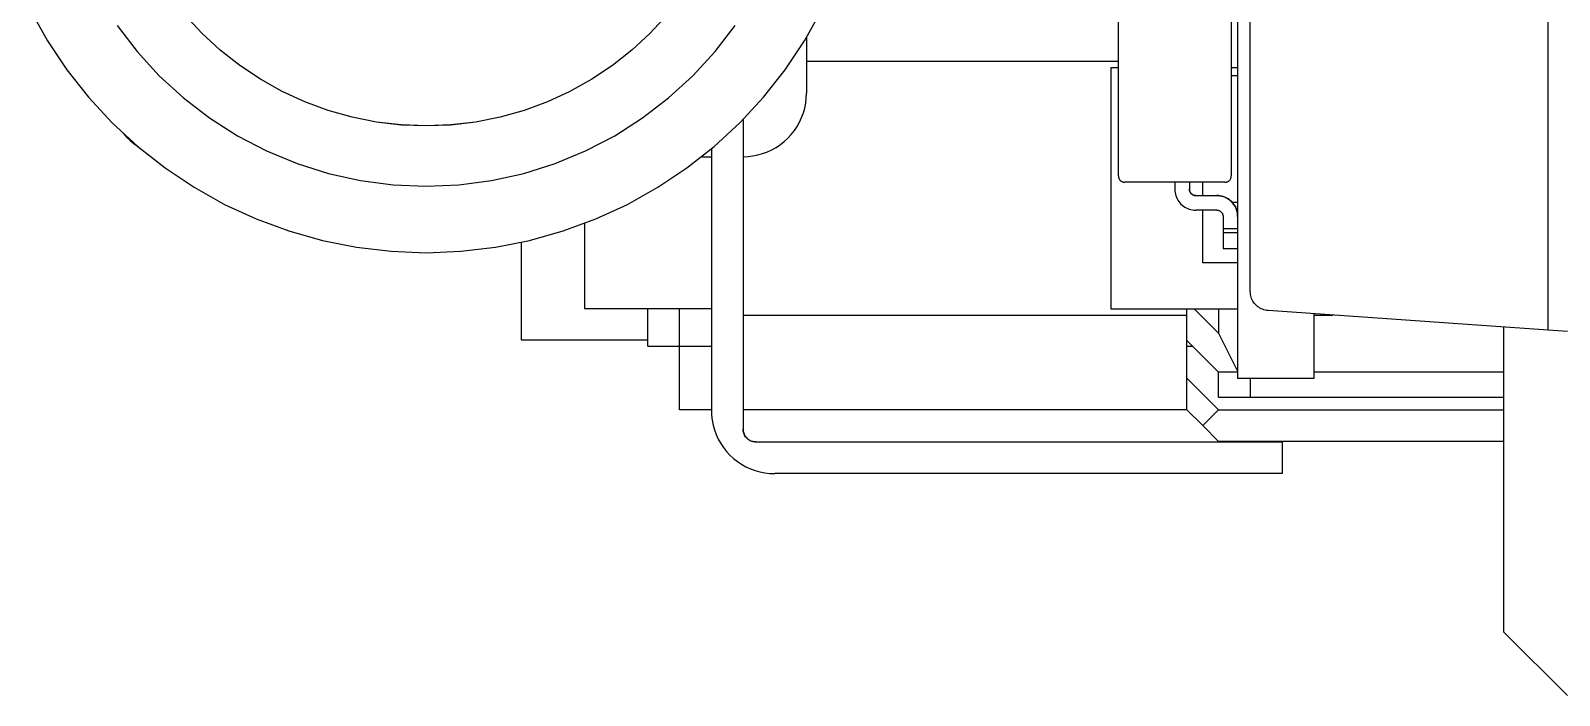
# Model space of a CAD drawing. Extents: x 0 to 701, y -8 to 617.
# Drawn here: x 275.66 to 299.77, y 281.86 to 292.35 of the extents above; entities that cross this region are included whole.
import ezdxf

# ---------------------------------------------------------------- set-up
doc = ezdxf.new("R2010")
doc.units = 0
doc.header["$LTSCALE"] = 0.5
doc.layers.add('MSM_CONTINUOUS', color=7, linetype='CONTINUOUS')

msp = doc.modelspace()

# ---------------------------------------------------------------- linework, layer by layer
at = {"layer": 'MSM_CONTINUOUS'}
for p, q in [((294.693841, 304.857862), (294.693841, 286.855127)), ((299.593841, 287.619811), (299.593841, 304.077855)), ((294.893841, 288.228221), (294.893841, 303.469581)), ((294.593841, 293.753382), (294.593841, 290.052739)), ((292.813841, 290.052739), (292.813841, 293.431961)), ((275.656795, 292.663513), (275.92536, 292.183957)), ((278.358307, 292.305913), (278.091811, 292.594207)), ((278.358307, 292.305161), (278.091811, 292.593454)), ((285.695871, 292.594207), (285.429375, 292.305913)), ((285.695871, 292.593454), (285.429375, 292.305161)), ((287.862322, 292.183957), (288.130887, 292.663513)), ((277.019886, 292.427915), (277.335877, 292.016108)), ((278.646601, 292.039417), (278.358307, 292.305913)), ((278.646601, 292.038665), (278.358307, 292.305161)), ((285.429375, 292.305913), (285.141081, 292.039417)), ((285.429375, 292.305161), (285.141081, 292.038665)), ((286.451806, 292.016108), (286.767796, 292.427915)), ((275.92536, 292.183957), (276.230722, 291.72695)), ((277.335877, 292.016108), (277.686556, 291.633409)), ((278.954915, 291.796362), (278.646601, 292.039417)), ((278.954915, 291.79561), (278.646601, 292.038665)), ((285.141081, 292.039417), (284.832767, 291.796362)), ((285.141081, 292.038665), (284.832767, 291.79561)), ((286.101127, 291.633409), (286.451806, 292.016108)), ((287.55696, 291.72695), (287.862322, 292.183957)), ((287.893841, 292.235895), (287.893841, 291.356082)), ((279.281348, 291.578246), (278.954915, 291.796362)), ((279.281348, 291.577494), (278.954915, 291.79561)), ((284.832767, 291.796362), (284.506334, 291.578246)), ((284.832767, 291.79561), (284.506334, 291.577494)), ((292.813841, 291.858339), (287.893841, 291.858339)), ((292.693841, 291.757315), (292.693841, 287.957315)), ((292.813841, 291.757315), (292.693841, 291.757315)), ((294.693841, 291.757315), (294.593841, 291.757315)), ((276.230722, 291.72695), (276.570999, 291.29531)), ((277.686556, 291.633409), (278.069255, 291.28273)), ((279.623889, 291.386414), (279.281348, 291.578246)), ((279.623889, 291.385662), (279.281348, 291.577494)), ((284.506334, 291.578246), (284.163794, 291.386414)), ((284.506334, 291.577494), (284.163794, 291.385662)), ((285.718427, 291.28273), (286.101127, 291.633409)), ((287.216683, 291.29531), (287.55696, 291.72695)), ((294.693841, 291.633971), (294.593841, 291.633971)), ((294.693841, 291.6338), (294.593841, 291.6338)), ((294.693841, 291.633711), (294.593841, 291.633711)), ((294.693841, 291.63354), (294.593841, 291.63354)), ((276.570999, 291.29531), (276.944094, 290.891699)), ((278.069255, 291.28273), (278.481061, 290.96674)), ((279.980424, 291.222049), (279.623889, 291.386414)), ((279.980424, 291.221297), (279.623889, 291.385662)), ((284.163794, 291.386414), (283.807258, 291.222049)), ((284.163794, 291.385662), (283.807258, 291.221297)), ((285.306621, 290.96674), (285.718427, 291.28273)), ((286.843589, 290.891699), (287.216683, 291.29531)), ((287.881529, 291.199648), (287.890758, 291.277623)), ((287.890758, 291.277623), (287.893841, 291.356082)), ((280.348756, 291.086164), (279.980424, 291.222049)), ((280.348756, 291.085412), (279.980424, 291.221297)), ((280.726614, 290.979597), (280.348756, 291.086164)), ((280.726614, 290.978845), (280.348756, 291.085412)), ((283.438926, 291.086164), (283.061068, 290.979597)), ((283.438926, 291.085412), (283.061068, 290.978845)), ((283.807258, 291.222049), (283.438926, 291.086164)), ((283.807258, 291.221297), (283.438926, 291.085412)), ((287.817721, 290.973399), (287.844898, 291.047065)), ((287.844898, 291.047065), (287.866211, 291.122637)), ((287.866211, 291.122637), (287.881529, 291.199648)), ((276.944094, 290.891699), (277.347705, 290.518605)), ((278.481061, 290.96674), (278.918841, 290.687843)), ((281.111669, 290.903005), (280.726614, 290.979597)), ((281.111669, 290.902253), (280.726614, 290.978845)), ((281.501546, 290.85686), (281.111669, 290.903005)), ((281.501546, 290.856108), (281.111669, 290.902253)), ((281.893841, 290.841447), (281.501546, 290.85686)), ((281.893841, 290.840695), (281.501546, 290.856108)), ((282.286137, 290.85686), (281.893841, 290.841447)), ((282.286137, 290.856108), (281.893841, 290.840695)), ((282.676013, 290.903005), (282.286137, 290.85686)), ((282.676013, 290.902253), (282.286137, 290.856108)), ((283.061068, 290.979597), (282.676013, 290.903005)), ((283.061068, 290.978845), (282.676013, 290.902253)), ((284.868841, 290.687843), (285.306621, 290.96674)), ((286.439977, 290.518605), (286.843589, 290.891699)), ((286.893841, 290.942467), (286.893841, 286.055125)), ((287.702858, 290.768297), (287.746481, 290.833584)), ((287.746481, 290.833584), (287.784848, 290.902092)), ((287.784848, 290.902092), (287.817721, 290.973399)), ((277.115876, 290.727775), (277.169744, 290.666384)), ((277.169744, 290.666384), (277.228442, 290.609595)), ((277.228442, 290.609595), (277.291579, 290.557784)), ((277.291579, 290.557784), (277.358733, 290.511299)), ((278.918841, 290.687843), (279.379262, 290.448163)), ((284.40842, 290.448163), (284.868841, 290.687843)), ((287.481626, 290.547065), (287.543289, 290.595676)), ((287.543289, 290.595676), (287.600948, 290.648975)), ((287.600948, 290.648975), (287.654247, 290.706634)), ((287.654247, 290.706634), (287.702858, 290.768297)), ((277.347705, 290.518605), (277.779344, 290.178328)), ((279.379262, 290.448163), (279.858821, 290.249523)), ((283.928861, 290.249523), (284.40842, 290.448163)), ((286.008338, 290.178328), (286.439977, 290.518605)), ((286.242493, 290.356082), (286.393841, 290.356082)), ((286.393841, 290.479544), (286.393841, 286.355125)), ((286.893841, 290.356082), (286.9723, 290.359165)), ((286.9723, 290.359165), (287.050276, 290.368394)), ((287.050276, 290.368394), (287.127286, 290.383712)), ((287.127286, 290.383712), (287.202858, 290.405026)), ((287.202858, 290.405026), (287.276525, 290.432203)), ((287.276525, 290.432203), (287.347832, 290.465076)), ((287.347832, 290.465076), (287.41634, 290.503442)), ((287.41634, 290.503442), (287.481626, 290.547065)), ((277.779344, 290.178328), (278.236351, 289.872966)), ((279.858821, 290.249523), (280.353868, 290.093436)), ((280.353868, 290.093436), (280.860634, 289.981088)), ((282.927048, 289.981088), (283.433814, 290.093436)), ((283.433814, 290.093436), (283.928861, 290.249523)), ((285.551331, 289.872966), (286.008338, 290.178328)), ((278.236351, 289.872966), (278.715908, 289.604401)), ((280.860634, 289.981088), (281.375264, 289.913336)), ((281.375264, 289.913336), (281.893841, 289.890695)), ((281.893841, 289.890695), (282.412418, 289.913336)), ((282.412418, 289.913336), (282.927048, 289.981088)), ((285.071775, 289.604401), (285.551331, 289.872966)), ((292.813841, 290.052739), (292.814149, 290.044894)), ((292.814149, 290.044894), (292.815072, 290.037096)), ((292.815072, 290.037096), (292.816604, 290.029395)), ((292.816604, 290.029395), (292.818735, 290.021838)), ((292.818735, 290.021838), (292.821453, 290.014471)), ((292.821453, 290.014471), (292.82474, 290.00734)), ((292.82474, 290.00734), (292.828577, 290.00049)), ((292.828577, 290.00049), (292.832939, 289.993961)), ((292.832939, 289.993961), (292.837801, 289.987795)), ((292.837801, 289.987795), (292.84313, 289.982029)), ((292.84313, 289.982029), (292.848896, 289.976699)), ((292.848896, 289.976699), (292.855063, 289.971838)), ((292.855063, 289.971838), (292.861591, 289.967475)), ((292.861591, 289.967475), (292.868442, 289.963639)), ((292.868442, 289.963639), (292.875573, 289.960352)), ((292.875573, 289.960352), (292.882939, 289.957634)), ((292.882939, 289.957634), (292.890497, 289.955502)), ((292.890497, 289.955502), (292.898198, 289.953971)), ((292.898198, 289.953971), (292.905995, 289.953048)), ((292.905995, 289.953048), (292.913841, 289.952739)), ((294.493841, 289.952739), (292.913841, 289.952739)), ((293.703841, 289.952739), (293.703841, 289.842771)), ((293.703841, 289.842771), (293.704858, 289.816879)), ((293.933841, 289.952739), (293.933841, 289.842771)), ((293.933841, 289.843351), (293.934149, 289.835505)), ((293.934149, 289.835446), (293.933841, 289.843292)), ((293.933841, 289.843177), (293.934149, 289.835331)), ((293.934149, 289.835272), (293.933841, 289.843118)), ((293.933841, 289.843003), (293.934149, 289.835158)), ((293.934149, 289.835099), (293.933841, 289.842945)), ((293.933841, 289.84283), (293.934149, 289.834984)), ((293.934149, 289.834925), (293.933841, 289.842771)), ((293.934149, 289.835505), (293.935072, 289.827707)), ((293.935072, 289.827649), (293.934149, 289.835446)), ((293.934149, 289.835331), (293.935072, 289.827534)), ((293.935072, 289.827475), (293.934149, 289.835272)), ((293.934149, 289.835158), (293.935072, 289.82736)), ((293.935072, 289.827301), (293.934149, 289.835099)), ((293.934149, 289.834984), (293.935072, 289.827186)), ((293.935072, 289.827127), (293.934149, 289.834925)), ((293.935072, 289.827707), (293.936604, 289.820006)), ((293.936604, 289.819948), (293.935072, 289.827649)), ((293.935072, 289.827534), (293.936604, 289.819833)), ((293.936604, 289.819774), (293.935072, 289.827475)), ((293.935072, 289.82736), (293.936604, 289.819659)), ((293.936604, 289.8196), (293.935072, 289.827301)), ((293.935072, 289.827186), (293.936604, 289.819485)), ((293.936604, 289.819426), (293.935072, 289.827127)), ((294.143841, 289.743351), (294.143841, 289.952739)), ((294.493841, 289.952739), (294.501687, 289.953048)), ((294.501687, 289.953048), (294.509485, 289.953971)), ((294.509485, 289.953971), (294.517186, 289.955502)), ((294.517186, 289.955502), (294.524743, 289.957634)), ((294.524743, 289.957634), (294.532109, 289.960351)), ((294.532109, 289.960351), (294.53924, 289.963639)), ((294.53924, 289.963639), (294.546091, 289.967475)), ((294.546091, 289.967475), (294.55262, 289.971838)), ((294.55262, 289.971838), (294.558786, 289.976699)), ((294.558786, 289.976699), (294.564552, 289.982029)), ((294.564552, 289.982029), (294.569882, 289.987795)), ((294.569882, 289.987795), (294.574743, 289.993961)), ((294.574743, 289.993961), (294.579105, 290.00049)), ((294.579105, 290.00049), (294.582942, 290.00734)), ((294.582942, 290.00734), (294.586229, 290.014471)), ((294.586229, 290.014471), (294.588947, 290.021838)), ((294.588947, 290.021838), (294.591078, 290.029395)), ((294.591078, 290.029395), (294.59261, 290.037096)), ((294.59261, 290.037096), (294.593533, 290.044894)), ((294.593533, 290.044894), (294.593841, 290.052739)), ((278.715908, 289.604401), (279.215057, 289.37429)), ((284.572625, 289.37429), (285.071775, 289.604401)), ((293.704858, 289.816879), (293.707904, 289.791148)), ((293.707904, 289.791148), (293.712959, 289.765734)), ((293.712959, 289.765734), (293.719992, 289.740795)), ((293.719992, 289.740795), (293.728961, 289.716485)), ((293.728961, 289.716485), (293.739809, 289.692954)), ((293.739809, 289.692954), (293.75247, 289.670346)), ((293.75247, 289.670346), (293.766866, 289.648802)), ((293.766866, 289.648802), (293.782907, 289.628453)), ((293.782907, 289.628453), (293.800496, 289.609426)), ((293.800496, 289.609426), (293.819523, 289.591837)), ((293.819523, 289.591837), (293.839872, 289.575795)), ((293.936604, 289.820006), (293.938735, 289.812449)), ((293.938735, 289.81239), (293.936604, 289.819948)), ((293.936604, 289.819833), (293.938735, 289.812275)), ((293.938735, 289.812217), (293.936604, 289.819774)), ((293.936604, 289.819659), (293.938735, 289.812102)), ((293.938735, 289.812043), (293.936604, 289.8196)), ((293.936604, 289.819485), (293.938735, 289.811928)), ((293.938735, 289.811869), (293.936604, 289.819426)), ((293.938735, 289.812449), (293.941453, 289.805083)), ((293.941453, 289.805024), (293.938735, 289.81239)), ((293.938735, 289.812275), (293.941453, 289.804909)), ((293.941453, 289.80485), (293.938735, 289.812217)), ((293.938735, 289.812102), (293.941453, 289.804735)), ((293.941453, 289.804676), (293.938735, 289.812043)), ((293.938735, 289.811928), (293.941453, 289.804561)), ((293.941453, 289.804503), (293.938735, 289.811869)), ((293.941453, 289.805083), (293.94474, 289.797952)), ((293.94474, 289.797893), (293.941453, 289.805024)), ((293.941453, 289.804909), (293.94474, 289.797778)), ((293.94474, 289.797719), (293.941453, 289.80485)), ((293.941453, 289.804735), (293.94474, 289.797604)), ((293.94474, 289.797546), (293.941453, 289.804676)), ((293.941453, 289.804561), (293.94474, 289.797431)), ((293.94474, 289.797372), (293.941453, 289.804503)), ((293.94474, 289.797952), (293.948577, 289.791101)), ((293.948577, 289.791042), (293.94474, 289.797893)), ((293.94474, 289.797778), (293.948577, 289.790927)), ((293.948577, 289.790868), (293.94474, 289.797719)), ((293.94474, 289.797604), (293.948577, 289.790754)), ((293.948577, 289.790695), (293.94474, 289.797546)), ((293.94474, 289.797431), (293.948577, 289.79058)), ((293.948577, 289.790521), (293.94474, 289.797372)), ((293.948577, 289.791101), (293.952939, 289.784572)), ((293.952939, 289.784514), (293.948577, 289.791042)), ((293.948577, 289.790927), (293.952939, 289.784399)), ((293.952939, 289.78434), (293.948577, 289.790868)), ((293.948577, 289.790754), (293.952939, 289.784225)), ((293.952939, 289.784166), (293.948577, 289.790695)), ((293.948577, 289.79058), (293.952939, 289.784051)), ((293.952939, 289.783992), (293.948577, 289.790521)), ((293.952939, 289.784572), (293.957801, 289.778406)), ((293.957801, 289.778347), (293.952939, 289.784514)), ((293.952939, 289.784399), (293.957801, 289.778232)), ((293.957801, 289.778174), (293.952939, 289.78434)), ((293.952939, 289.784225), (293.957801, 289.778059)), ((293.957801, 289.778), (293.952939, 289.784166)), ((293.952939, 289.784051), (293.957801, 289.777885)), ((293.957801, 289.777826), (293.952939, 289.783992)), ((293.957801, 289.778406), (293.96313, 289.77264)), ((293.96313, 289.772581), (293.957801, 289.778347)), ((293.957801, 289.778232), (293.96313, 289.772466)), ((293.96313, 289.772408), (293.957801, 289.778174)), ((293.957801, 289.778059), (293.96313, 289.772293)), ((293.96313, 289.772234), (293.957801, 289.778)), ((293.957801, 289.777885), (293.96313, 289.772119)), ((293.96313, 289.77206), (293.957801, 289.777826)), ((293.96313, 289.77264), (293.968896, 289.76731)), ((293.968896, 289.767251), (293.96313, 289.772581)), ((293.96313, 289.772466), (293.968896, 289.767137)), ((293.968896, 289.767078), (293.96313, 289.772408)), ((293.96313, 289.772293), (293.968896, 289.766963)), ((293.968896, 289.766904), (293.96313, 289.772234)), ((293.96313, 289.772119), (293.968896, 289.766789)), ((293.968896, 289.76673), (293.96313, 289.77206)), ((293.968896, 289.76731), (293.975063, 289.762449)), ((293.975063, 289.76239), (293.968896, 289.767251)), ((293.968896, 289.767137), (293.975063, 289.762275)), ((293.975063, 289.762217), (293.968896, 289.767078)), ((293.968896, 289.766963), (293.975063, 289.762102)), ((293.975063, 289.762043), (293.968896, 289.766904)), ((293.968896, 289.766789), (293.975063, 289.761928)), ((293.975063, 289.761869), (293.968896, 289.76673)), ((293.975063, 289.762449), (293.981591, 289.758087)), ((293.981591, 289.758028), (293.975063, 289.76239)), ((293.975063, 289.762275), (293.981591, 289.757913)), ((293.981591, 289.757854), (293.975063, 289.762217)), ((293.975063, 289.762102), (293.981591, 289.757739)), ((293.981591, 289.757681), (293.975063, 289.762043)), ((293.975063, 289.761928), (293.981591, 289.757566)), ((293.981591, 289.757507), (293.975063, 289.761869)), ((293.981591, 289.758087), (293.988442, 289.75425)), ((293.988442, 289.754191), (293.981591, 289.758028)), ((293.981591, 289.757913), (293.988442, 289.754076)), ((293.988442, 289.754018), (293.981591, 289.757854)), ((293.981591, 289.757739), (293.988442, 289.753903)), ((293.988442, 289.753844), (293.981591, 289.757681)), ((293.981591, 289.757566), (293.988442, 289.753729)), ((293.988442, 289.75367), (293.981591, 289.757507)), ((293.988442, 289.75425), (293.995573, 289.750963)), ((293.995573, 289.750904), (293.988442, 289.754191)), ((293.988442, 289.754076), (293.995573, 289.750789)), ((293.995573, 289.75073), (293.988442, 289.754018)), ((293.988442, 289.753903), (293.995573, 289.750615)), ((293.995573, 289.750557), (293.988442, 289.753844)), ((293.988442, 289.753729), (293.995573, 289.750442)), ((293.995573, 289.750383), (293.988442, 289.75367)), ((293.995573, 289.750963), (294.002939, 289.748245)), ((294.002939, 289.748186), (293.995573, 289.750904)), ((293.995573, 289.750789), (294.002939, 289.748071)), ((294.002939, 289.748013), (293.995573, 289.75073)), ((293.995573, 289.750615), (294.002939, 289.747898)), ((294.002939, 289.747839), (293.995573, 289.750557)), ((293.995573, 289.750442), (294.002939, 289.747724)), ((294.002939, 289.747665), (293.995573, 289.750383)), ((294.002939, 289.748245), (294.010497, 289.746114)), ((294.010497, 289.746055), (294.002939, 289.748186)), ((294.002939, 289.748071), (294.010497, 289.74594)), ((294.010497, 289.745881), (294.002939, 289.748013)), ((294.002939, 289.747898), (294.010497, 289.745766)), ((294.010497, 289.745708), (294.002939, 289.747839)), ((294.002939, 289.747724), (294.010497, 289.745593)), ((294.010497, 289.745534), (294.002939, 289.747665)), ((294.010497, 289.746114), (294.018198, 289.744582)), ((294.018198, 289.744523), (294.010497, 289.746055)), ((294.010497, 289.74594), (294.018198, 289.744408)), ((294.018198, 289.744349), (294.010497, 289.745881)), ((294.010497, 289.745766), (294.018198, 289.744235)), ((294.018198, 289.744176), (294.010497, 289.745708)), ((294.010497, 289.745593), (294.018198, 289.744061)), ((294.018198, 289.744002), (294.010497, 289.745534)), ((294.018198, 289.744582), (294.025995, 289.743659)), ((294.025995, 289.7436), (294.018198, 289.744523)), ((294.018198, 289.744408), (294.025995, 289.743485)), ((294.025995, 289.743427), (294.018198, 289.744349)), ((294.018198, 289.744235), (294.025995, 289.743312)), ((294.025995, 289.743253), (294.018198, 289.744176)), ((294.018198, 289.744061), (294.025995, 289.743138)), ((294.025995, 289.743079), (294.018198, 289.744002)), ((294.025995, 289.743659), (294.033841, 289.743351)), ((294.033841, 289.743292), (294.025995, 289.7436)), ((294.025995, 289.743485), (294.033841, 289.743177)), ((294.033841, 289.743118), (294.025995, 289.743427)), ((294.025995, 289.743312), (294.033841, 289.743003)), ((294.033841, 289.742945), (294.025995, 289.743253)), ((294.025995, 289.743138), (294.033841, 289.74283)), ((294.033841, 289.742771), (294.025995, 289.743079)), ((294.033841, 289.743351), (294.363841, 289.743351)), ((294.033841, 289.743292), (294.363841, 289.743292)), ((294.033841, 289.743177), (294.363841, 289.743177)), ((294.033841, 289.743118), (294.363841, 289.743118)), ((294.033841, 289.743003), (294.363841, 289.743003)), ((294.033841, 289.742945), (294.363841, 289.742945)), ((294.033841, 289.74283), (294.363841, 289.74283)), ((294.033841, 289.742771), (294.363841, 289.742771)), ((294.363841, 289.743351), (294.389733, 289.742334)), ((294.389733, 289.742275), (294.363841, 289.743292)), ((294.363841, 289.743177), (294.389733, 289.74216)), ((294.389733, 289.742101), (294.363841, 289.743118)), ((294.363841, 289.743003), (294.389733, 289.741986)), ((294.389733, 289.741927), (294.363841, 289.742945)), ((294.363841, 289.74283), (294.389733, 289.741812)), ((294.389733, 289.741754), (294.363841, 289.742771)), ((294.389733, 289.742334), (294.415464, 289.739288)), ((294.415464, 289.739229), (294.389733, 289.742275)), ((294.389733, 289.74216), (294.415464, 289.739114)), ((294.415464, 289.739055), (294.389733, 289.742101)), ((294.389733, 289.741986), (294.415464, 289.738941)), ((294.415464, 289.738882), (294.389733, 289.741927)), ((294.389733, 289.741812), (294.415464, 289.738767)), ((294.415464, 289.738708), (294.389733, 289.741754)), ((294.415464, 289.739288), (294.440878, 289.734233)), ((294.440878, 289.734174), (294.415464, 289.739229)), ((294.415464, 289.739114), (294.440878, 289.734059)), ((294.440878, 289.734), (294.415464, 289.739055)), ((294.415464, 289.738941), (294.440878, 289.733886)), ((294.440878, 289.733827), (294.415464, 289.738882)), ((294.415464, 289.738767), (294.440878, 289.733712)), ((294.440878, 289.733653), (294.415464, 289.738708)), ((294.440878, 289.734233), (294.465817, 289.7272)), ((294.465817, 289.727141), (294.440878, 289.734174)), ((294.440878, 289.734059), (294.465817, 289.727026)), ((294.465817, 289.726967), (294.440878, 289.734)), ((294.440878, 289.733886), (294.465817, 289.726852)), ((294.465817, 289.726793), (294.440878, 289.733827)), ((294.440878, 289.733712), (294.465817, 289.726678)), ((294.465817, 289.72662), (294.440878, 289.733653)), ((294.465817, 289.7272), (294.490127, 289.718231)), ((294.490127, 289.718172), (294.465817, 289.727141)), ((294.465817, 289.727026), (294.490127, 289.718057)), ((294.490127, 289.717999), (294.465817, 289.726967)), ((294.465817, 289.726852), (294.490127, 289.717884)), ((294.490127, 289.717825), (294.465817, 289.726793)), ((294.465817, 289.726678), (294.490127, 289.71771)), ((294.490127, 289.717651), (294.465817, 289.72662)), ((294.490127, 289.718231), (294.513658, 289.707383)), ((294.513658, 289.707324), (294.490127, 289.718172)), ((294.490127, 289.718057), (294.513658, 289.707209)), ((294.513658, 289.70715), (294.490127, 289.717999)), ((294.490127, 289.717884), (294.513658, 289.707036)), ((294.513658, 289.706977), (294.490127, 289.717825)), ((294.490127, 289.71771), (294.513658, 289.706862)), ((294.513658, 289.706803), (294.490127, 289.717651)), ((294.513658, 289.707383), (294.536266, 289.694722)), ((294.536266, 289.694663), (294.513658, 289.707324)), ((294.513658, 289.707209), (294.536266, 289.694548)), ((294.536266, 289.69449), (294.513658, 289.70715)), ((294.513658, 289.707036), (294.536266, 289.694375)), ((294.536266, 289.694316), (294.513658, 289.706977)), ((294.513658, 289.706862), (294.536266, 289.694201)), ((294.536266, 289.694142), (294.513658, 289.706803)), ((294.536266, 289.694722), (294.55781, 289.680326)), ((294.55781, 289.680268), (294.536266, 289.694663)), ((294.536266, 289.694548), (294.55781, 289.680153)), ((294.55781, 289.680094), (294.536266, 289.69449)), ((294.536266, 289.694375), (294.55781, 289.679979)), ((294.55781, 289.67992), (294.536266, 289.694316)), ((294.536266, 289.694201), (294.55781, 289.679805)), ((294.55781, 289.679747), (294.536266, 289.694142)), ((294.55781, 289.680326), (294.578159, 289.664285)), ((294.578159, 289.664226), (294.55781, 289.680268)), ((294.55781, 289.680153), (294.578159, 289.664111)), ((294.578159, 289.664052), (294.55781, 289.680094)), ((294.55781, 289.679979), (294.578159, 289.663937)), ((294.578159, 289.663879), (294.55781, 289.67992)), ((294.55781, 289.679805), (294.578159, 289.663764)), ((294.578159, 289.663705), (294.55781, 289.679747)), ((294.578159, 289.664285), (294.597186, 289.646696)), ((294.597186, 289.646637), (294.578159, 289.664226)), ((294.578159, 289.664111), (294.597186, 289.646522)), ((294.597186, 289.646464), (294.578159, 289.664052)), ((294.578159, 289.663937), (294.597186, 289.646349)), ((294.597186, 289.64629), (294.578159, 289.663879)), ((294.578159, 289.663764), (294.597186, 289.646175)), ((294.597186, 289.646116), (294.578159, 289.663705)), ((294.597186, 289.646696), (294.614775, 289.627669)), ((294.614775, 289.62761), (294.597186, 289.646637)), ((294.597186, 289.646522), (294.614775, 289.627495)), ((294.614775, 289.627436), (294.597186, 289.646464)), ((294.597186, 289.646349), (294.614775, 289.627321)), ((294.614775, 289.627262), (294.597186, 289.64629)), ((294.597186, 289.646175), (294.614775, 289.627148)), ((294.614775, 289.627089), (294.597186, 289.646116)), ((294.693841, 289.63354), (294.609639, 289.63354)), ((294.614775, 289.627669), (294.630817, 289.60732)), ((294.630817, 289.607261), (294.614775, 289.62761)), ((294.614775, 289.627495), (294.630817, 289.607146)), ((294.630817, 289.607087), (294.614775, 289.627436)), ((294.614775, 289.627321), (294.630817, 289.606973)), ((294.630817, 289.606914), (294.614775, 289.627262)), ((294.614775, 289.627148), (294.630817, 289.606799)), ((294.630817, 289.60674), (294.614775, 289.627089)), ((294.630817, 289.60732), (294.645212, 289.585775)), ((294.645212, 289.585717), (294.630817, 289.607261)), ((294.630817, 289.607146), (294.645212, 289.585602)), ((294.645212, 289.585543), (294.630817, 289.607087)), ((294.630817, 289.606973), (294.645212, 289.585428)), ((294.645212, 289.585369), (294.630817, 289.606914)), ((294.630817, 289.606799), (294.645212, 289.585254)), ((294.645212, 289.585195), (294.630817, 289.60674)), ((294.645212, 289.585775), (294.657873, 289.563168)), ((294.657873, 289.563109), (294.645212, 289.585717)), ((279.215057, 289.37429), (279.730722, 289.184051)), ((284.05696, 289.184051), (284.572625, 289.37429)), ((293.839872, 289.575795), (293.861417, 289.5614)), ((293.861417, 289.5614), (293.884024, 289.548739)), ((293.884024, 289.548739), (293.907556, 289.537891)), ((293.907556, 289.537891), (293.931866, 289.528922)), ((293.931866, 289.528922), (293.956804, 289.521889)), ((293.956804, 289.521889), (293.982218, 289.516834)), ((293.982218, 289.516834), (294.00795, 289.513788)), ((294.00795, 289.513788), (294.033841, 289.512771)), ((294.363841, 289.512771), (294.033841, 289.512771)), ((294.143841, 288.681735), (294.143841, 289.512771)), ((294.363841, 289.512771), (294.371687, 289.512463)), ((294.371687, 289.512463), (294.379485, 289.51154)), ((294.379485, 289.51154), (294.387186, 289.510008)), ((294.387186, 289.510008), (294.394743, 289.507877)), ((294.394743, 289.507877), (294.402109, 289.505159)), ((294.402109, 289.505159), (294.40924, 289.501872)), ((294.40924, 289.501872), (294.416091, 289.498035)), ((294.416091, 289.498035), (294.42262, 289.493673)), ((294.42262, 289.493673), (294.428786, 289.488812)), ((294.428786, 289.488812), (294.434552, 289.483482)), ((294.434552, 289.483482), (294.439882, 289.477716)), ((294.439882, 289.477716), (294.444743, 289.471549)), ((294.444743, 289.471549), (294.449105, 289.465021)), ((294.449105, 289.465021), (294.452942, 289.45817)), ((294.452942, 289.45817), (294.456229, 289.451039)), ((294.456229, 289.451039), (294.458947, 289.443673)), ((294.458947, 289.443673), (294.461078, 289.436115)), ((294.461078, 289.436115), (294.46261, 289.428414)), ((294.46261, 289.428414), (294.463533, 289.420617)), ((294.463533, 289.420617), (294.463841, 289.412771)), ((294.463841, 289.412771), (294.463841, 288.902787)), ((294.645212, 289.585602), (294.657873, 289.562994)), ((294.657873, 289.562935), (294.645212, 289.585543)), ((294.645212, 289.585428), (294.657873, 289.56282)), ((294.657873, 289.562761), (294.645212, 289.585369)), ((294.645212, 289.585254), (294.657873, 289.562647)), ((294.657873, 289.562588), (294.645212, 289.585195)), ((294.657873, 289.563168), (294.668721, 289.539636)), ((294.668721, 289.539578), (294.657873, 289.563109)), ((294.657873, 289.562994), (294.668721, 289.539463)), ((294.668721, 289.539404), (294.657873, 289.562935)), ((294.657873, 289.56282), (294.668721, 289.539289)), ((294.668721, 289.53923), (294.657873, 289.562761)), ((294.657873, 289.562647), (294.668721, 289.539115)), ((294.668721, 289.539056), (294.657873, 289.562588)), ((294.668721, 289.539636), (294.67769, 289.515326)), ((294.67769, 289.515268), (294.668721, 289.539578)), ((294.668721, 289.539463), (294.67769, 289.515153)), ((294.67769, 289.515094), (294.668721, 289.539404)), ((294.668721, 289.539289), (294.67769, 289.514979)), ((294.67769, 289.51492), (294.668721, 289.53923)), ((294.668721, 289.539115), (294.67769, 289.514805)), ((294.67769, 289.514747), (294.668721, 289.539056)), ((294.67769, 289.515326), (294.684723, 289.490388)), ((294.684723, 289.490329), (294.67769, 289.515268)), ((294.67769, 289.515153), (294.684723, 289.490214)), ((294.684723, 289.490155), (294.67769, 289.515094)), ((294.67769, 289.514979), (294.684723, 289.49004)), ((294.684723, 289.489982), (294.67769, 289.51492)), ((294.67769, 289.514805), (294.684723, 289.489867)), ((294.684723, 289.489808), (294.67769, 289.514747)), ((294.684723, 289.490388), (294.689778, 289.464974)), ((294.689778, 289.464915), (294.684723, 289.490329)), ((294.684723, 289.490214), (294.689778, 289.464801)), ((294.689778, 289.464742), (294.684723, 289.490155)), ((294.684723, 289.49004), (294.689778, 289.464627)), ((294.689778, 289.464568), (294.684723, 289.489982)), ((294.684723, 289.489867), (294.689778, 289.464453)), ((294.689778, 289.464394), (294.684723, 289.489808)), ((294.689778, 289.464974), (294.692824, 289.439242)), ((294.692824, 289.439184), (294.689778, 289.464915)), ((294.689778, 289.464801), (294.692824, 289.439069)), ((294.692824, 289.43901), (294.689778, 289.464742)), ((294.689778, 289.464627), (294.692824, 289.438895)), ((294.692824, 289.438836), (294.689778, 289.464568)), ((294.689778, 289.464453), (294.692824, 289.438721)), ((294.692824, 289.438662), (294.689778, 289.464394)), ((294.692824, 289.439242), (294.693841, 289.413351)), ((294.693841, 289.413292), (294.692824, 289.439184)), ((294.692824, 289.439069), (294.693841, 289.413177)), ((294.693841, 289.413118), (294.692824, 289.43901)), ((294.692824, 289.438895), (294.693841, 289.413003)), ((294.693841, 289.412945), (294.692824, 289.438836)), ((294.692824, 289.438721), (294.693841, 289.41283)), ((294.693841, 289.412771), (294.692824, 289.438662)), ((279.730722, 289.184051), (280.259724, 289.034857)), ((283.527959, 289.034857), (284.05696, 289.184051)), ((284.393841, 289.305191), (284.393841, 287.958339)), ((294.693841, 289.219166), (294.463841, 289.219166)), ((294.693841, 289.152787), (294.463841, 289.152787)), ((280.259724, 289.034857), (280.7988, 288.927628)), ((280.7988, 288.927628), (281.344627, 288.863025)), ((281.344627, 288.863025), (281.893841, 288.841447)), ((281.893841, 288.841447), (282.443055, 288.863025)), ((282.443055, 288.863025), (282.988882, 288.927628)), ((282.988882, 288.927628), (283.527959, 289.034857)), ((283.393841, 289.006142), (283.393841, 287.46439)), ((294.693841, 288.902787), (294.463841, 288.902787)), ((294.693841, 288.681735), (294.143841, 288.681735)), ((294.894686, 288.205728), (294.893841, 288.228221)), ((294.897214, 288.183361), (294.894686, 288.205728)), ((294.901413, 288.161246), (294.897214, 288.183361)), ((294.907258, 288.139509), (294.901413, 288.161246)), ((294.914716, 288.118271), (294.907258, 288.139509)), ((284.393841, 287.958339), (286.393841, 287.958339)), ((285.393841, 287.36439), (285.393841, 287.958339)), ((285.893841, 286.364083), (285.893841, 287.958339)), ((292.693841, 287.957315), (294.693841, 287.957315)), ((293.893841, 286.364014), (293.893841, 287.957315)), ((294.006878, 287.957315), (294.393841, 287.570299)), ((294.393841, 287.957315), (294.393841, 287.570299)), ((294.923745, 288.097652), (294.914716, 288.118271)), ((294.934296, 288.077768), (294.923745, 288.097652)), ((294.946307, 288.058731), (294.934296, 288.077768)), ((294.959712, 288.040649), (294.946307, 288.058731)), ((294.974435, 288.023622), (294.959712, 288.040649)), ((294.990393, 288.007747), (294.974435, 288.023622)), ((295.007497, 287.993113), (294.990393, 288.007747)), ((295.025649, 287.979803), (295.007497, 287.993113)), ((295.044749, 287.967892), (295.025649, 287.979803)), ((295.064688, 287.957446), (295.044749, 287.967892)), ((295.085354, 287.948524), (295.064688, 287.957446)), ((295.10663, 287.941177), (295.085354, 287.948524)), ((295.128398, 287.935446), (295.10663, 287.941177)), ((295.150534, 287.931364), (295.128398, 287.935446)), ((295.172914, 287.928952), (295.150534, 287.931364)), ((299.593841, 287.619811), (295.172914, 287.928952)), ((286.893841, 287.858339), (293.893841, 287.858339)), ((295.893841, 287.87854), (295.893841, 286.855127)), ((295.893841, 287.857315), (296.197372, 287.857315)), ((298.893841, 282.855877), (298.893841, 287.66876)), ((283.393841, 287.46439), (285.393841, 287.46439)), ((294.393841, 286.95801), (293.893841, 287.458079)), ((294.393841, 287.570299), (294.693841, 286.970299)), ((299.893841, 287.59886), (299.593841, 287.619838)), ((285.393841, 287.36439), (285.893841, 287.36439)), ((285.893841, 287.364083), (286.393841, 287.364083)), ((285.893841, 287.364083), (286.393841, 287.364014)), ((293.99309, 287.358817), (293.893841, 287.358817)), ((294.393841, 286.558912), (294.393841, 286.95801)), ((294.693841, 286.957928), (294.393841, 286.95801)), ((298.893841, 286.957927), (295.893841, 286.957927)), ((293.893841, 286.860937), (294.393841, 286.360937)), ((295.893841, 286.855127), (294.693841, 286.855127)), ((294.893841, 286.855127), (294.893841, 286.558844)), ((294.893841, 286.558844), (294.393841, 286.558912)), ((298.893841, 286.558844), (294.893841, 286.558844)), ((286.393841, 286.364014), (285.893841, 286.364083)), ((286.393841, 286.355125), (286.396924, 286.276666)), ((286.396924, 286.276666), (286.406153, 286.19869)), ((293.893841, 286.364014), (286.893841, 286.364014)), ((293.893841, 286.364014), (294.143841, 286.11398)), ((294.143841, 286.11398), (294.392336, 286.362441)), ((294.393841, 286.360937), (298.893841, 286.360937)), ((286.406153, 286.19869), (286.421471, 286.121679)), ((286.421471, 286.121679), (286.442785, 286.046108)), ((286.442785, 286.046108), (286.469962, 285.972441)), ((286.469962, 285.972441), (286.502835, 285.901134)), ((286.893841, 286.058818), (286.894458, 286.043126)), ((286.894458, 286.039433), (286.893841, 286.055125)), ((286.894458, 286.043126), (286.896303, 286.027531)), ((286.896303, 286.023838), (286.894458, 286.039433)), ((286.896303, 286.027531), (286.899367, 286.012129)), ((286.899367, 286.008436), (286.896303, 286.023838)), ((286.899367, 286.012129), (286.90363, 285.997014)), ((286.90363, 285.993321), (286.899367, 286.008436)), ((286.90363, 285.997014), (286.909065, 285.982281)), ((286.909065, 285.978588), (286.90363, 285.993321)), ((286.909065, 285.982281), (286.91564, 285.96802)), ((286.91564, 285.964327), (286.909065, 285.978588)), ((294.393841, 285.864014), (294.143841, 286.11398)), ((286.502835, 285.901134), (286.541201, 285.832626)), ((286.541201, 285.832626), (286.584824, 285.767339)), ((286.584824, 285.767339), (286.633435, 285.705677)), ((286.91564, 285.96802), (286.923313, 285.954318)), ((286.923313, 285.950625), (286.91564, 285.964327)), ((286.923313, 285.954318), (286.932038, 285.941261)), ((286.932038, 285.937568), (286.923313, 285.950625)), ((286.932038, 285.941261), (286.94176, 285.928928)), ((286.94176, 285.925235), (286.932038, 285.937568)), ((286.94176, 285.928928), (286.95242, 285.917396)), ((286.95242, 285.913703), (286.94176, 285.925235)), ((286.95242, 285.917396), (286.963951, 285.906737)), ((286.963951, 285.903044), (286.95242, 285.913703)), ((286.963951, 285.906737), (286.976284, 285.897014)), ((286.976284, 285.893321), (286.963951, 285.903044)), ((286.976284, 285.897014), (286.989341, 285.88829)), ((286.989341, 285.884597), (286.976284, 285.893321)), ((286.989341, 285.88829), (287.003043, 285.880616)), ((287.003043, 285.876923), (286.989341, 285.884597)), ((287.003043, 285.880616), (287.017304, 285.874042)), ((287.017304, 285.870349), (287.003043, 285.876923)), ((287.017304, 285.874042), (287.032038, 285.868606)), ((287.032038, 285.864913), (287.017304, 285.870349)), ((287.032038, 285.868606), (287.047152, 285.864344)), ((287.047152, 285.860651), (287.032038, 285.864913)), ((287.047152, 285.864344), (287.062554, 285.86128)), ((287.062554, 285.857587), (287.047152, 285.860651)), ((287.062554, 285.86128), (287.078149, 285.859434)), ((287.078149, 285.855741), (287.062554, 285.857587)), ((287.078149, 285.859434), (287.093841, 285.858818)), ((287.093841, 285.855125), (287.078149, 285.855741)), ((287.093841, 285.858818), (295.393841, 285.858818)), ((287.093841, 285.855125), (295.393841, 285.855125)), ((298.893841, 285.864014), (294.393841, 285.864014)), ((295.393841, 285.858818), (295.393841, 285.355125)), ((286.633435, 285.705677), (286.686734, 285.648018)), ((286.686734, 285.648018), (286.744393, 285.594719)), ((286.744393, 285.594719), (286.806056, 285.546108)), ((286.806056, 285.546108), (286.871343, 285.502485)), ((286.871343, 285.502485), (286.939851, 285.464118)), ((286.939851, 285.464118), (287.011158, 285.431245)), ((287.011158, 285.431245), (287.084824, 285.404068)), ((287.084824, 285.404068), (287.160396, 285.382755)), ((287.160396, 285.382755), (287.237407, 285.367436)), ((287.237407, 285.367436), (287.315382, 285.358207)), ((287.315382, 285.358207), (287.393841, 285.355125)), ((295.393841, 285.355125), (287.393841, 285.355125)), ((298.893841, 282.855877), (299.893841, 281.855877))]:
    msp.add_line(p, q, dxfattribs=at)

doc.saveas('drawing.dxf')
